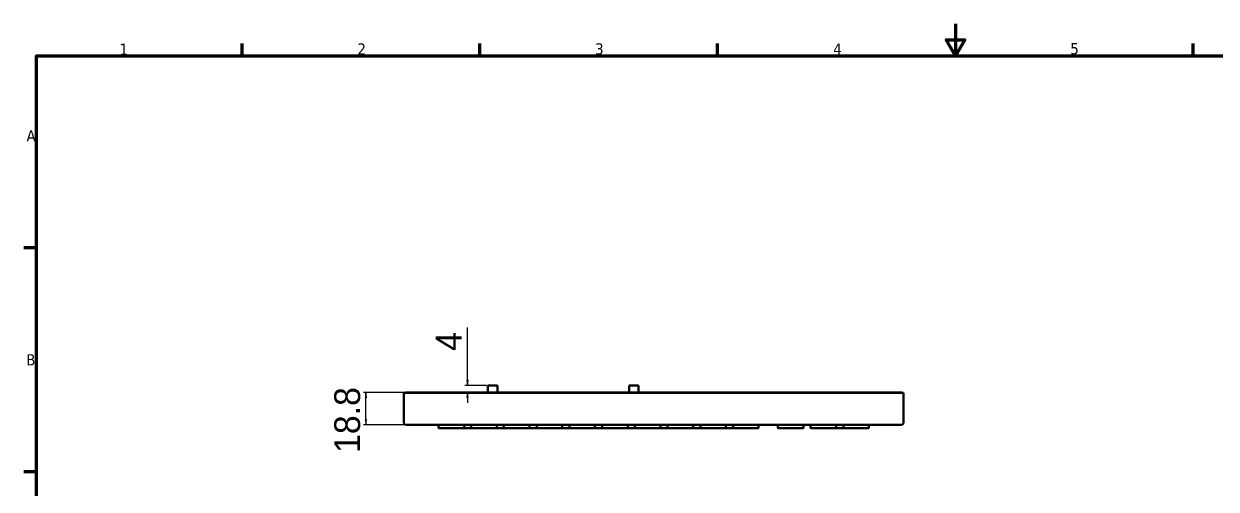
# Model space of a CAD drawing. Header units: millimetres. Extents: x 3103 to 5051, y 917 to 1856.
# Drawn here: x 3115 to 3807, y 1585 to 1856 of the extents above; entities that cross this region are included whole.
import ezdxf

# ---------------------------------------------------------------- set-up
doc = ezdxf.new("R2010")
doc.units = ezdxf.units.MM
doc.header["$LTSCALE"] = 1.8
for name, color, linetype, lineweight in [('경계(ISO)', 7, 'Continuous', 70), ('외형선(ISO)', 7, 'Continuous', 50), ('치수(ISO)', 7, 'Continuous', 25)]:
    doc.layers.add(name, color=color, linetype=linetype, lineweight=lineweight)
doc.styles.add('레이블 문자 (JIS)', font='')
doc.styles.add('주 텍스트 (ISO)', font='')
doc.styles.get('레이블 문자 (JIS)').set_extended_font_data('Gulim')
doc.styles.get('주 텍스트 (ISO)').set_extended_font_data('Tahoma')
doc.dimstyles.new('복사 대상기본값 (JIS)', dxfattribs={"dimscale": 1.5, "dimtxt": 3, "dimasz": 2, "dimexe": 1, "dimexo": 0.5, "dimgap": 0.8, "dimtad": 1, "dimdsep": 46, "dimtxsty": '레이블 문자 (JIS)', "dimblk": 'Filled-1', "dimcen": 0.09, "dimdle": 10, "dimclrd": 256, "dimclre": 256, "dimclrt": 256, "dimazin": 2, "dimtfac": 0.666667, "dimtmove": 0, "dimatfit": 3, "dimldrblk": 'OPEN', "dimfxl": 1, "dimtolj": 1, "dimtzin": 0, "dimlwd": -1, "dimlwe": -1, "dimarcsym": 0})

# ---------------------------------------------------------------- blocks, each defined once
blk = doc.blocks.new('Filled-1')
at = {"color": 0}
for p, q in [((0, 0), (-1, 0.1)), ((-1, 0.1), (-1, -0.1)), ((-1, 0), (0, 0)), ((-1, -0.1), (0, 0))]:
    blk.add_line(p, q, dxfattribs=at)
at = {"color": 0, "flags": 128}
blk.add_lwpolyline([(-1, -0.1), (0, 0), (-1, 0.1), (-1, -0.1)], dxfattribs=at)
at = {"color": 0}
blk.add_solid([(-1, -0.1), (0, 0), (-1, 0.1), (-1, -0.1)], dxfattribs=at)
blk = doc.blocks.new('*D736')
at = {"layer": 'Defpoints', "color": 0}
for p in [(3345.28, 1641.47), (3372.07, 1645.47), (3383.9, 1645.47)]:
    blk.add_point(p, dxfattribs=at)
at = {"layer": '치수(ISO)'}
for p, q in [((3372.07, 1648.47), (3372.07, 1679.25)), ((3346.03, 1641.47), (3373.57, 1641.47)), ((3383.15, 1645.47), (3370.57, 1645.47)), ((3372.07, 1638.47), (3372.07, 1635.47))]:
    blk.add_line(p, q, dxfattribs=at)
at = {"layer": '치수(ISO)', "linetype": 'ByBlock', "xscale": 3, "yscale": 3, "zscale": 3}
for p, rotation in [((3372.07, 1645.47), 270), ((3372.07, 1641.47), 90)]:
    blk.add_blockref('Filled-1', p, dxfattribs=dict(at, rotation=rotation))
at = {"layer": '치수(ISO)', "insert": (3353.67, 1671), "char_height": 15, "attachment_point": 2, "rotation": 90, "style": '레이블 문자 (JIS)'}
blk.add_mtext('\\A1;4', dxfattribs=at)
blk = doc.blocks.new('_Open')
at = {"color": 0, "linetype": 'ByBlock', "lineweight": -2}
for p, q in [((-1, 0.17), (0, 0)), ((-1, -0.17), (0, 0)), ((0, 0), (-1, 0))]:
    blk.add_line(p, q, dxfattribs=at)
blk = doc.blocks.new('*D737')
at = {"layer": 'Defpoints', "color": 0}
for p in [(3313.15, 1641.47), (3345.28, 1641.47), (3336.15, 1622.67)]:
    blk.add_point(p, dxfattribs=at)
at = {"layer": '치수(ISO)'}
for p, q in [((3344.53, 1641.47), (3311.65, 1641.47)), ((3313.15, 1625.67), (3313.15, 1638.47)), ((3335.4, 1622.67), (3311.65, 1622.67))]:
    blk.add_line(p, q, dxfattribs=at)
at = {"layer": '치수(ISO)', "linetype": 'ByBlock', "xscale": 3, "yscale": 3, "zscale": 3}
for p, rotation in [((3313.15, 1641.47), 90), ((3313.15, 1622.67), 270)]:
    blk.add_blockref('Filled-1', p, dxfattribs=dict(at, rotation=rotation))
at = {"layer": '치수(ISO)', "insert": (3294.73, 1625.4), "char_height": 15, "attachment_point": 2, "rotation": 90, "style": '레이블 문자 (JIS)'}
blk.add_mtext('\\A1;18.8', dxfattribs=at)
blk = doc.blocks.new('경계 Default Border')
at = {"layer": '경계(ISO)'}
for p, q in [((74.25, 410), (74.25, 413.9)), ((148.5, 410), (148.5, 413.9)), ((222.75, 410), (222.75, 413.9)), ((371.25, 410), (371.25, 413.9)), ((10, 350), (6.1, 350)), ((10, 280), (6.1, 280))]:
    blk.add_line(p, q, dxfattribs=at)
at = {"layer": '경계(ISO)', "flags": 128}
for points in [[(297, 420), (297, 410), (294.11, 415), (299.89, 415), (297, 410)], [(10, 10), (10, 410), (584, 410), (584, 10), (10, 10)]]:
    blk.add_lwpolyline(points, dxfattribs=at)
at = {"layer": '경계(ISO)', "char_height": 3.5, "attachment_point": 7, "style": '주 텍스트 (ISO)'}
for s, insert in [('1', (35.98, 410.32)), ('2', (110.29, 410.4)), ('3', (184.51, 410.33)), ('4', (258.85, 410.33)), ('5', (332.9, 410.4)), ('A', (6.94, 383.25)), ('B', (6.85, 313.25))]:
    blk.add_mtext(s, dxfattribs=dict(at, insert=insert))

msp = doc.modelspace()

# ---------------------------------------------------------------- linework, layer by layer
at = {"layer": '외형선(ISO)'}
for p, q in [((3335.154, 1641.168), (3336.154, 1641.168)), ((3335.154, 1641.168), (3335.154, 1623.668)), ((3336.154, 1641.468), (3338.154, 1641.468)), ((3336.154, 1641.468), (3336.154, 1641.168)), ((3624.154, 1641.168), (3336.154, 1641.168)), ((3338.154, 1641.168), (3338.154, 1641.468)), ((3338.154, 1641.468), (3345.278, 1641.468)), ((3345.278, 1641.468), (3345.278, 1641.168)), ((3345.278, 1641.468), (3615.031, 1641.468)), ((3383.904, 1645.468), (3389.404, 1645.468)), ((3383.904, 1641.468), (3383.904, 1645.468)), ((3389.404, 1641.468), (3389.404, 1645.468)), ((3465.904, 1645.468), (3471.404, 1645.468)), ((3465.904, 1641.468), (3465.904, 1645.468)), ((3471.404, 1641.468), (3471.404, 1645.468)), ((3615.031, 1641.468), (3622.154, 1641.468)), ((3615.031, 1641.168), (3615.031, 1641.468)), ((3622.154, 1641.468), (3622.154, 1641.168)), ((3622.154, 1641.468), (3624.154, 1641.468)), ((3624.154, 1641.468), (3624.154, 1641.168)), ((3624.154, 1641.168), (3625.154, 1641.168)), ((3625.154, 1623.668), (3625.154, 1641.168)), ((3336.154, 1622.668), (3624.154, 1622.668)), ((3355.254, 1622.668), (3355.254, 1621.344)), ((3355.254, 1621.344), (3355.254, 1620.926)), ((3355.504, 1620.668), (3369.804, 1620.668)), ((3369.804, 1620.668), (3374.504, 1620.668)), ((3370.054, 1621.344), (3370.054, 1622.668)), ((3370.054, 1620.926), (3370.054, 1621.344)), ((3374.254, 1622.668), (3374.254, 1621.344)), ((3374.254, 1621.344), (3374.254, 1620.926)), ((3374.504, 1620.668), (3388.804, 1620.668)), ((3388.804, 1620.668), (3393.504, 1620.668)), ((3389.054, 1621.344), (3389.054, 1622.668)), ((3389.054, 1620.926), (3389.054, 1621.344)), ((3393.254, 1622.668), (3393.254, 1621.344)), ((3393.254, 1621.344), (3393.254, 1620.926)), ((3393.504, 1620.668), (3407.804, 1620.668)), ((3407.804, 1620.668), (3412.504, 1620.668)), ((3408.054, 1621.344), (3408.054, 1622.668)), ((3408.054, 1620.926), (3408.054, 1621.344)), ((3412.254, 1622.668), (3412.254, 1621.344)), ((3412.254, 1621.344), (3412.254, 1620.926)), ((3412.504, 1620.668), (3426.804, 1620.668)), ((3426.804, 1620.668), (3431.504, 1620.668)), ((3427.054, 1621.344), (3427.054, 1622.668)), ((3427.054, 1620.926), (3427.054, 1621.344)), ((3431.254, 1622.668), (3431.254, 1621.344)), ((3431.254, 1621.344), (3431.254, 1620.926)), ((3431.504, 1620.668), (3445.804, 1620.668)), ((3445.804, 1620.668), (3450.504, 1620.668)), ((3446.054, 1621.344), (3446.054, 1622.668)), ((3446.054, 1620.926), (3446.054, 1621.344)), ((3450.254, 1622.668), (3450.254, 1621.344)), ((3450.254, 1621.344), (3450.254, 1620.926)), ((3450.504, 1620.668), (3464.804, 1620.668)), ((3464.804, 1620.668), (3469.504, 1620.668)), ((3465.054, 1621.344), (3465.054, 1622.668)), ((3465.054, 1620.926), (3465.054, 1621.344)), ((3469.254, 1622.668), (3469.254, 1621.344)), ((3469.254, 1621.344), (3469.254, 1620.926)), ((3469.504, 1620.668), (3483.804, 1620.668)), ((3483.804, 1620.668), (3488.504, 1620.668)), ((3484.054, 1621.344), (3484.054, 1622.668)), ((3484.054, 1620.926), (3484.054, 1621.344)), ((3488.254, 1622.668), (3488.254, 1621.344)), ((3488.254, 1621.344), (3488.254, 1620.926)), ((3488.504, 1620.668), (3502.804, 1620.668)), ((3502.804, 1620.668), (3507.504, 1620.668)), ((3503.054, 1621.344), (3503.054, 1622.668)), ((3503.054, 1620.926), (3503.054, 1621.344)), ((3507.254, 1622.668), (3507.254, 1621.344)), ((3507.254, 1621.344), (3507.254, 1620.926)), ((3507.504, 1620.668), (3521.804, 1620.668)), ((3521.804, 1620.668), (3526.504, 1620.668)), ((3522.054, 1621.344), (3522.054, 1622.668)), ((3522.054, 1620.926), (3522.054, 1621.344)), ((3526.254, 1622.668), (3526.254, 1621.344)), ((3526.254, 1621.344), (3526.254, 1620.926)), ((3526.504, 1620.668), (3540.804, 1620.668)), ((3541.054, 1621.344), (3541.054, 1622.668)), ((3541.054, 1620.926), (3541.054, 1621.344)), ((3552.254, 1622.668), (3552.254, 1621.344)), ((3552.254, 1621.344), (3552.254, 1620.926)), ((3552.504, 1620.668), (3566.804, 1620.668)), ((3567.054, 1621.344), (3567.054, 1622.668)), ((3567.054, 1620.926), (3567.054, 1621.344)), ((3571.254, 1622.668), (3571.254, 1621.344)), ((3571.254, 1621.344), (3571.254, 1620.926)), ((3571.504, 1620.668), (3585.804, 1620.668)), ((3585.804, 1620.668), (3590.504, 1620.668)), ((3586.054, 1621.344), (3586.054, 1622.668)), ((3586.054, 1620.926), (3586.054, 1621.344)), ((3590.254, 1622.668), (3590.254, 1621.344)), ((3590.254, 1621.344), (3590.254, 1620.926)), ((3590.504, 1620.668), (3604.804, 1620.668)), ((3605.054, 1621.344), (3605.054, 1622.668)), ((3605.054, 1620.926), (3605.054, 1621.344))]:
    msp.add_line(p, q, dxfattribs=at)
for centre, start, end in [((3336.154, 1623.668), 180, 270), ((3624.154, 1623.668), 270, 0)]:
    msp.add_arc(centre, 1, start, end, dxfattribs=at)
for centre, major_axis, start_param, end_param in [((3355.504, 1620.926), (-0.001, 0.257), 1.5665765, 3.137596), ((3369.804, 1620.926), (-0.001, -0.257), 0.0039966, 1.5750162), ((3374.504, 1620.926), (-0.001, 0.257), 1.5665765, 3.137596), ((3388.804, 1620.926), (-0.001, -0.257), 0.0039966, 1.5750162), ((3393.504, 1620.926), (-0.001, 0.257), 1.5665765, 3.137596), ((3407.804, 1620.926), (-0.001, -0.257), 0.0039966, 1.5750162), ((3412.504, 1620.926), (-0.001, 0.257), 1.5665765, 3.137596), ((3426.804, 1620.926), (-0.001, -0.257), 0.0039966, 1.5750162), ((3431.504, 1620.926), (-0.001, 0.257), 1.5665765, 3.137596), ((3445.804, 1620.926), (-0.001, -0.257), 0.0039966, 1.5750162), ((3450.504, 1620.926), (-0.001, 0.257), 1.5665765, 3.137596), ((3464.804, 1620.926), (-0.001, -0.257), 0.0039966, 1.5750162), ((3469.504, 1620.926), (-0.001, 0.257), 1.5665765, 3.137596), ((3483.804, 1620.926), (-0.001, -0.257), 0.0039966, 1.5750162), ((3488.504, 1620.926), (-0.001, 0.257), 1.5665765, 3.137596), ((3502.804, 1620.926), (-0.001, -0.257), 0.0039966, 1.5750162), ((3507.504, 1620.926), (-0.001, 0.257), 1.5665765, 3.137596), ((3521.804, 1620.926), (-0.001, -0.257), 0.0039966, 1.5750162), ((3526.504, 1620.926), (-0.001, 0.257), 1.5665765, 3.137596), ((3540.804, 1620.926), (-0.001, -0.257), 0.0039966, 1.5750162), ((3552.504, 1620.926), (-0.001, 0.257), 1.5665765, 3.137596), ((3566.804, 1620.926), (-0.001, -0.257), 0.0039966, 1.5750162), ((3571.504, 1620.926), (-0.001, 0.257), 1.5665765, 3.137596), ((3585.804, 1620.926), (-0.001, -0.257), 0.0039966, 1.5750162), ((3590.504, 1620.926), (-0.001, 0.257), 1.5665765, 3.137596), ((3604.804, 1620.926), (-0.001, -0.257), 0.0039966, 1.5750162)]:
    msp.add_ellipse(centre, major_axis=major_axis, ratio=0.9716948, start_param=start_param, end_param=end_param, dxfattribs=at)

# ---------------------------------------------------------------- block references
at = {"xscale": 1.85895, "yscale": 1.85895, "zscale": 1.85895}
msp.add_blockref('경계 Default Border', (3103.202, 1074.809), dxfattribs=at)

# ---------------------------------------------------------------- dimensions: what is measured, and where the dimension line sits
at = {"layer": '치수(ISO)'}
for base, p1, p2, picture, middle in [((3372.071, 1645.468), (3345.278, 1641.468), (3383.904, 1645.468), '*D736', (3372.071, 1670.996)), ((3313.154, 1641.468), (3336.154, 1622.668), (3345.278, 1641.468), '*D737', (3313.154, 1625.398))]:
    dim = msp.add_linear_dim(base=base, p1=p1, p2=p2, angle=90, dimstyle='복사 대상기본값 (JIS)', override={"dimtxt": 10, "dimgap": 2, "dimtxsty": '레이블 문자 (JIS)', "dimtofl": 0, "dimatfit": 1, "dimldrblk": 'Open'}, dxfattribs=at)
    dim.commit()
    dim.dimension.update_dxf_attribs({"geometry": picture, "text_midpoint": middle, "dimtype": 160})

doc.saveas('drawing.dxf')
